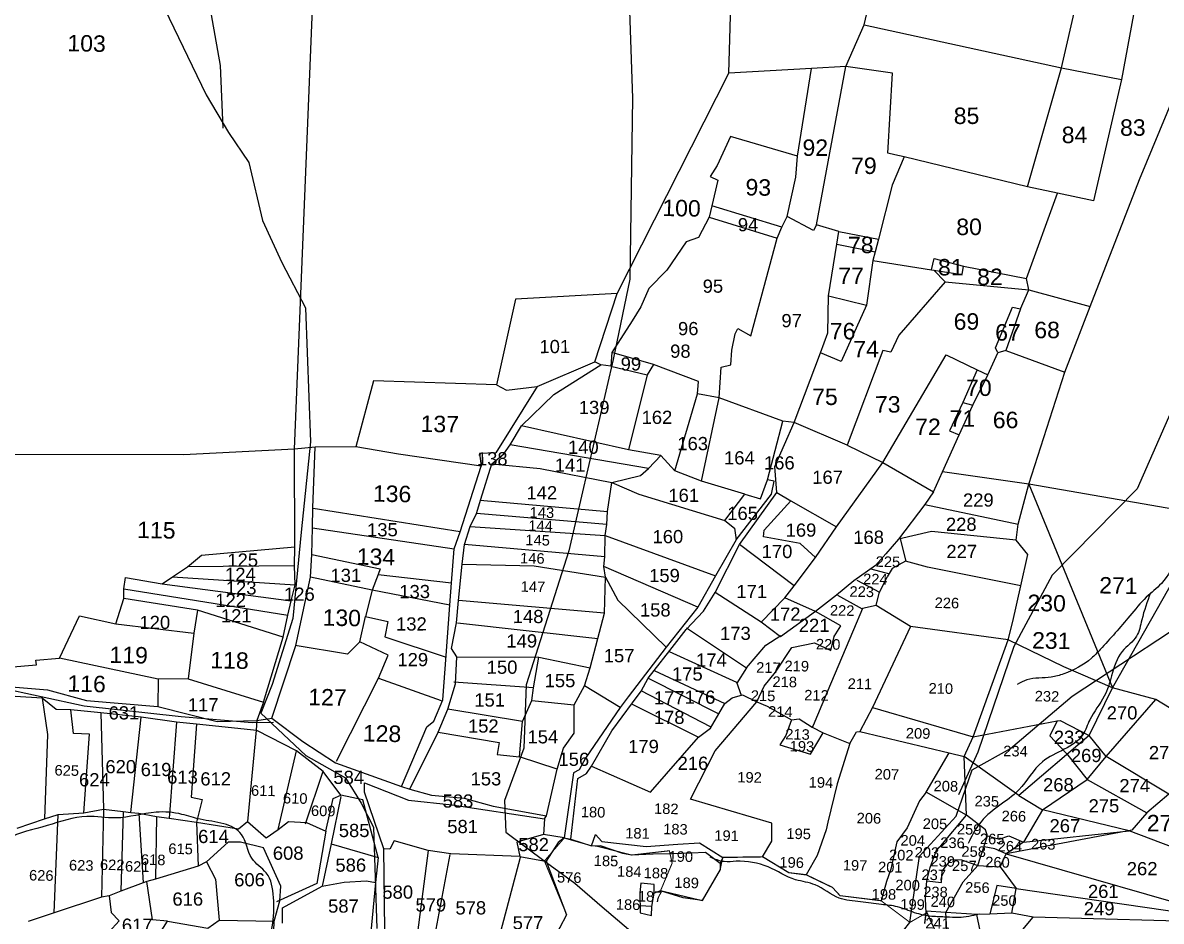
# Model space of a CAD drawing. Header units: inches. Extents: x 182366 to 215308, y 1619047 to 1632624.
# Drawn here: x 183734 to 185116, y 1627290 to 1628381 of the extents above; entities that cross this region are included whole.
import ezdxf
from ezdxf.enums import TextEntityAlignment as Align

# ---------------------------------------------------------------- set-up
doc = ezdxf.new("R2010")
doc.units = ezdxf.units.IN
doc.header["$MEASUREMENT"] = 0
for name, color, linetype in [('PLOT NO', 7, 'Continuous'), ('PLOTS', 7, 'Continuous'), ('ROAD', 1, 'Continuous'), ('STREAM', 4, 'Continuous')]:
    doc.layers.add(name, color=color, linetype=linetype)
doc.styles.get("Standard").update_dxf_attribs({"font": 'arial.ttf'})

msp = doc.modelspace()

# ---------------------------------------------------------------- linework, layer by layer
for points in [[(184806.4, 1627726.5), (184799.2, 1627754.5)], [(184763.3, 1627717.6), (184786, 1627711.7)], [(184746.4, 1627704.2), (184773.9, 1627689.4)], [(184722.7, 1627686), (184752.9, 1627669.1)]]:
    msp.add_lwpolyline(points)
at = {"layer": 'PLOTS'}
for points in [[(185171.9, 1627782.9), (184955.2, 1627820.6), (184998.8, 1627956.4), (185029.7, 1628036.3), (185089.3, 1628190.3), (185212.8, 1628488.3), (185085, 1628538.2), (185046.5, 1628556.2), (185025.2, 1628572.5), (184979.4, 1628592.7), (184881.3, 1628557.2), (184595.8, 1628486), (184564.7, 1629101.5)], [(183934.4, 1627584.1), (184026.1, 1627555.9), (184050, 1627634.8), (184055.4, 1627661.4), (184059.7, 1627678.9), (184064.5, 1627698.4), (184063.6, 1627721.5), (184064, 1627744.4), (184063.7, 1627863.2), (184107.3, 1628932.8)], [(184697.5, 1628135.4), (184732.9, 1628327.3), (184755.3, 1628378.2), (184768, 1628433.5), (184881.3, 1628557.2)], [(184953.7, 1628181.5), (184995, 1628325.7), (185029, 1628475.7), (185046.5, 1628556.2)], [(185085, 1628538.2), (185077.5, 1628479.2), (185096.6, 1628469.8), (185067.5, 1628311.7), (185033.5, 1628164.3), (184989.9, 1628173.7), (184953.7, 1628181.5), (184803.6, 1628217.8), (184792.6, 1628220.4), (184784, 1628222.5), (184789.5, 1628319.5), (184732.9, 1628327.3), (184691.1, 1628325.2), (184590.9, 1628319.5)], [(183715.2, 1627574.8), (183763.7, 1627570.8), (183811.1, 1627557.8), (183897.5, 1627550.6), (183969.5, 1627532.5), (184017.9, 1627533.7), (184036, 1627536.7), (184073.6, 1627508.3), (184113.4, 1627482.4), (184193.6, 1627453.8), (184203.7, 1627450.2), (184229.9, 1627443), (184269.7, 1627439.5), (184304.7, 1627429.6), (184369.6, 1627417.8), (184382.3, 1627474.7), (184390, 1627500), (184403.1, 1627518.5), (184403.1, 1627552.6), (184415.7, 1627575.9), (184422.5, 1627597.7), (184431.8, 1627633.1), (184439.8, 1627663.9), (184441.2, 1627707.7), (184439.3, 1627720.7), (184440.5, 1627732.5), (184440.7, 1627758.1), (184442.7, 1627771.8), (184443.5, 1627787.2), (184449, 1627822.4), (184483.6, 1627831), (184493.3, 1627839.6), (184508.3, 1627855.2), (184469, 1627862.4), (184339, 1627891.4), (184378.6, 1627929.3), (184435.6, 1627965.3), (184428.1, 1627969), (184455.2, 1628052.1), (184590.9, 1628319.5), (184595.8, 1628486)], [(184755.3, 1628378.2), (184995, 1628325.7), (185067.5, 1628311.7)], [(184424.3, 1627478.4), (184448.9, 1627521), (184474.1, 1627555), (184484.6, 1627569.2), (184492.9, 1627585), (184500.1, 1627594.3), (184519.3, 1627618.7), (184539.2, 1627644.2), (184560.2, 1627666.5), (184574.3, 1627689.1), (184604, 1627747.4), (184649, 1627810.6), (184646.8, 1627842.1), (184670.1, 1627895.6), (184702.1, 1627979.9), (184711.3, 1628004.1), (184712, 1628049.2), (184722, 1628111.9), (184724.4, 1628127.2), (184697.5, 1628135.4), (184693.9, 1628128.6), (184661.9, 1628145.3), (184672.4, 1628193.3), (184674.4, 1628218.8), (184691.1, 1628325.2)], [(184674.4, 1628218.8), (184593, 1628242.4), (184576.7, 1628207.4), (184568.2, 1628194), (184577.4, 1628189.5), (184570.2, 1628158.5), (184567.1, 1628144.8), (184554, 1628120.1), (184539, 1628114.7), (184515.8, 1628080.2), (184493.7, 1628058.1), (184483.9, 1628035.7), (184473.4, 1628019), (184449, 1627980.3)], [(184803.6, 1628217.8), (184789.4, 1628183.6), (184772.5, 1628118), (184768.6, 1628102.7), (184765.8, 1628092.1), (184758, 1628038), (184727.3, 1627969.4), (184702.1, 1627979.9)], [(184917.5, 1627980), (184914.7, 1627986.1), (184935.2, 1628035.5), (184945.2, 1628033.4), (184955.1, 1628056.5), (184952.4, 1628070.1), (184989.9, 1628173.7)], [(184655.2, 1628132.5), (184570.2, 1628158.5)], [(184557.8, 1627824), (184579, 1627925.5), (184581.8, 1627962.5), (184593.2, 1627965.4), (184594.4, 1627983), (184598.6, 1628003), (184601.8, 1628009.7), (184617.7, 1628000.4), (184649.7, 1628119.2), (184655.2, 1628132.5), (184661.9, 1628145.3)], [(184567.1, 1628144.8), (184649.7, 1628119.2)], [(184724.4, 1628127.2), (184772.5, 1628118)], [(184722, 1628111.9), (184768.6, 1628102.7)], [(184765.8, 1628092.1), (184837, 1628080.9), (184840.4, 1628094.6), (184875.8, 1628085.1), (184952.4, 1628070.1)], [(184837, 1628080.9), (184874.2, 1628075), (184875.8, 1628085.1)], [(184839.7, 1628080.5), (184853.7, 1628066), (184955.1, 1628056.5), (185029.7, 1628036.3)], [(184853.7, 1628066), (184797.4, 1628001.5), (184787.6, 1627980.6), (184777.7, 1627982.6), (184734.4, 1627868), (184670.1, 1627895.6), (184656.5, 1627896.9)], [(184455.2, 1628052.1), (184331.7, 1628044.9), (184309, 1627941), (184159.7, 1627946.1), (184137.9, 1627866), (184088.5, 1627865.6), (184063.7, 1627863.2), (183928.9, 1627856.3), (183723.4, 1627856.5), (183647.3, 1627856.9), (183262.9, 1627890.9), (183060.5, 1627910.8), (182748.1, 1627967)], [(184712, 1628049.2), (184758, 1628038)], [(184945.2, 1628033.4), (184927.3, 1627982.9), (184917.5, 1627980)], [(184303.2, 1627845.3), (184361.8, 1627839.5), (184449, 1627822.4), (184481.7, 1627808.4), (184586, 1627776.3), (184597.9, 1627767.3), (184599.7, 1627753), (184642.8, 1627808.6), (184645.9, 1627824.2), (184637.8, 1627825.8), (184656.5, 1627896.9), (184579, 1627925.5), (184553, 1627930.4), (184553.9, 1627945.2), (184499.3, 1627965.9), (184449, 1627980.3), (184447.8, 1627963.6), (184435.6, 1627965.3)], [(184696.2, 1627731.4), (184721.8, 1627768.7), (184777.9, 1627846.8), (184854.9, 1627977.5), (184892.5, 1627959.5), (184905.3, 1627953.3), (184917.5, 1627980)], [(184927.3, 1627982.9), (184998.8, 1627956.4)], [(184309, 1627941), (184320.9, 1627934.8), (184358.4, 1627939.1), (184428.1, 1627969)], [(184499.3, 1627965.9), (184491.7, 1627953.4), (184469, 1627862.4)], [(184447.8, 1627963.6), (184491.7, 1627953.4)], [(184734.4, 1627868), (184777.9, 1627846.8), (184839.2, 1627811.2), (184850.3, 1627835.7), (184870.7, 1627880.5), (184887.1, 1627916.4), (184905.3, 1627953.3)], [(184892.5, 1627959.5), (184875, 1627919.6), (184887.1, 1627916.4)], [(184358.4, 1627939.1), (184308.2, 1627858.6), (184288.1, 1627857.6), (184290.4, 1627842.5), (184189.8, 1627857), (184137.9, 1627866)], [(184525.3, 1627836.7), (184553, 1627930.4)], [(184875, 1627919.6), (184858.7, 1627885.2), (184870.7, 1627880.5)], [(184203.7, 1627450.2), (184238.2, 1627519.6), (184249.6, 1627547.3), (184259.2, 1627578.4), (184260.6, 1627611.1), (184254, 1627621.3), (184260.1, 1627652.1), (184262.8, 1627679.2), (184267.3, 1627723.4), (184269.8, 1627747.3), (184276.7, 1627769), (184284.6, 1627785.1), (184290, 1627802.5), (184303.2, 1627845.3), (184317.6, 1627857.5), (184325.3, 1627868.4), (184339, 1627891.4)], [(184493.3, 1627839.6), (184325.3, 1627868.4)], [(184036, 1627536.7), (184065.3, 1627624.8), (184083.2, 1627707.8), (184084.6, 1627735.3), (184085.3, 1627767.6), (184085.7, 1627792.1), (184088.5, 1627865.6)], [(184610.3, 1627808.5), (184557.8, 1627824), (184525.3, 1627836.7), (184508.3, 1627855.2)], [(184193.6, 1627453.8), (184224.3, 1627526), (184232.9, 1627533), (184243.5, 1627558.8), (184247.8, 1627612.7), (184252.3, 1627673.7), (184254.3, 1627700.8), (184257.4, 1627741.9), (184264.7, 1627762.7), (184290.4, 1627842.5)], [(184955.2, 1627820.6), (184850.3, 1627835.7)], [(184586, 1627776.3), (184610.3, 1627808.5), (184629.3, 1627802.9), (184637.8, 1627825.8)], [(184829, 1627288.3), (184830.5, 1627300), (184829.6, 1627317.4), (184831.4, 1627339.1), (184835.2, 1627355.4), (184843.4, 1627377.7), (184848.5, 1627381.7), (184879.3, 1627418.9), (184876.8, 1627490.1), (184887.5, 1627513.9), (184930.2, 1627631.5), (184935.6, 1627653.8), (184945.5, 1627697.2), (184954, 1627735), (184939.9, 1627752.5), (184942, 1627771.9), (184955.2, 1627820.6), (185056.6, 1627573.2), (185171.2, 1627775.3)], [(184288.8, 1627801), (184443.5, 1627787.2)], [(184696.2, 1627731.4), (184677.6, 1627748.4), (184632.9, 1627756.7), (184633.8, 1627764.6), (184666, 1627800.3), (184721.8, 1627768.7)], [(184649, 1627810.6), (184666, 1627800.3)], [(184839.2, 1627811.2), (184828.9, 1627795.9), (184796.7, 1627753.7)], [(184264.7, 1627762.7), (184086.4, 1627791.2)], [(184828.9, 1627795.9), (184942, 1627771.9)], [(184442.7, 1627771.8), (184284.6, 1627785.1)], [(184085.3, 1627767.6), (184257.4, 1627741.9)], [(184276.7, 1627769), (184440.7, 1627758.1), (184574.9, 1627709.4)], [(184939.9, 1627752.5), (184836.8, 1627763.1), (184796.7, 1627753.7), (184781.4, 1627736.2), (184768.8, 1627721.7), (184742.7, 1627703.2), (184721.6, 1627685.7), (184696.2, 1627666.2), (184653.8, 1627635.3), (184630.2, 1627652.9), (184574.3, 1627689.1)], [(183903.1, 1627699.4), (183915.4, 1627707.9), (183933.8, 1627720.3), (183950.5, 1627734.3), (184064, 1627744.4)], [(184440.5, 1627732.5), (184269.8, 1627747.3)], [(184599.7, 1627753), (184574.9, 1627709.4), (184553.3, 1627671.4), (184514.7, 1627622.6), (184468.8, 1627562.6), (184458.8, 1627549.5), (184416.7, 1627488.1), (184409, 1627473.8), (184402.2, 1627470.2), (184391.1, 1627391.1), (184365.9, 1627395.4)], [(184670.2, 1627697.2), (184604, 1627747.4)], [(184084.6, 1627735.3), (184167.4, 1627717.8), (184165.1, 1627710.9), (184157.8, 1627691.9)], [(184718.8, 1627635.5), (184726.9, 1627648.5), (184696.2, 1627666.2), (184658.8, 1627682.5), (184670.2, 1627697.2), (184696.2, 1627731.4)], [(184063.6, 1627721.5), (183933.8, 1627720.3)], [(184267.3, 1627723.4), (184354.5, 1627721.3), (184441.2, 1627707.7), (184456.1, 1627679.8), (184514.7, 1627622.6)], [(184553.3, 1627671.4), (184439.3, 1627720.7)], [(184945.5, 1627697.2), (184832.3, 1627719.9), (184805.4, 1627727.2), (184789.3, 1627718), (184783, 1627708.1)], [(183846.6, 1627651.2), (183856.4, 1627681.8), (183856.5, 1627693.6), (183858.4, 1627707.1), (183903.1, 1627699.4), (184059.7, 1627678.9)], [(183915.4, 1627707.9), (184064.5, 1627698.4)], [(184157.8, 1627691.9), (184083.2, 1627707.8)], [(184165.1, 1627710.9), (184254.3, 1627700.8)], [(184769.7, 1627673.3), (184773.6, 1627688.2), (184783, 1627708.1)], [(183856.5, 1627693.6), (184055.4, 1627661.4)], [(184252.3, 1627673.7), (184157.8, 1627691.9), (184149.9, 1627660.1)], [(184050, 1627634.8), (183946, 1627667.7), (183856.4, 1627681.8)], [(184439.8, 1627663.9), (184262.8, 1627679.2)], [(184630.2, 1627652.9), (184658.8, 1627682.5)], [(183946, 1627667.7), (183941.3, 1627639.8)], [(185130.5, 1627379.6), (185077, 1627399.9), (184971.9, 1627425.1), (185026.1, 1627462.1), (185049.2, 1627490), (185109.5, 1627559.3), (185056.6, 1627573.2), (184997.5, 1627598.9), (184930.2, 1627631.5), (184811.6, 1627647.8), (184769.7, 1627673.3), (184753.3, 1627669.6), (184742.2, 1627643.7), (184714.3, 1627577.7), (184693.1, 1627527.7), (184692.2, 1627525.5), (184705.4, 1627518.9), (184737.8, 1627505.6), (184745.9, 1627519.8), (184750.1, 1627520.2), (184858.5, 1627494.5), (184876.8, 1627490.2)], [(183716.9, 1627598.3), (183750.2, 1627601.1), (183749.7, 1627607), (183778.4, 1627609.4), (183802.6, 1627660.8), (183846.6, 1627651.2), (183941.3, 1627639.8), (183934.4, 1627584.1), (183898.2, 1627583.8), (183778.4, 1627609.4)], [(184142.8, 1627629), (184149.9, 1627660.1), (184176.7, 1627653.8), (184173.1, 1627635.3), (184247.6, 1627610.5)], [(184261.6, 1627652.2), (184431.8, 1627633.1)], [(184811.6, 1627647.8), (184765.4, 1627549.3), (184750.1, 1627520.2)], [(184399, 1627389.7), (184407.6, 1627463.4), (184418.2, 1627469.4), (184424.3, 1627478.4), (184496, 1627446.9), (184554, 1627513.6), (184568.6, 1627524.6), (184578.7, 1627541.7), (184586.2, 1627554.3), (184595.1, 1627561.4), (184607.3, 1627565), (184624.9, 1627556.5), (184633.7, 1627575.2), (184647.6, 1627592.5), (184667.5, 1627622.3), (184695.1, 1627628), (184714.7, 1627618.6), (184719.2, 1627637.3)], [(184539.7, 1627646.3), (184612.4, 1627597.6), (184636, 1627625.2), (184654.1, 1627636.9)], [(184165.4, 1627584.9), (184177.4, 1627613), (184142.8, 1627629), (184127.9, 1627614.4), (184064.2, 1627624.7)], [(184260.6, 1627611.1), (184360.3, 1627610.4)], [(184382.3, 1627474.7), (184336.6, 1627489.5), (184340.4, 1627532.3), (184351.6, 1627558.1), (184353.8, 1627573.4), (184360.3, 1627610.4), (184422.5, 1627597.7)], [(184606.4, 1627564), (184600.6, 1627579.7), (184519, 1627617.1)], [(184500.1, 1627594.3), (184586.2, 1627554.3)], [(184612.4, 1627597.6), (184600.8, 1627579)], [(183898.2, 1627583.8), (183897.5, 1627550.6)], [(184114.6, 1627484.3), (184165.4, 1627584.9), (184241.5, 1627557.8)], [(184353.8, 1627573.4), (184257.2, 1627580.2)], [(184492.9, 1627585), (184578.7, 1627541.7)], [(184458.8, 1627549.5), (184415.7, 1627575.9)], [(184568.5, 1627526.1), (184484.3, 1627569.9)], [(184765.4, 1627549.3), (184887.5, 1627513.9), (184989.6, 1627533.3), (184993.1, 1627533.9), (185028.3, 1627515.6), (185056.6, 1627573.2)], [(183726.8, 1627403.1), (183760.1, 1627414.2), (183776.5, 1627419.7), (183807.7, 1627421.7), (183831.8, 1627426), (183855.4, 1627423.1), (183864.8, 1627422), (183874.5, 1627421.2), (183896.2, 1627417), (183911.3, 1627415), (183944.6, 1627410.5), (183995.4, 1627402.3), (184006.6, 1627411), (184029.2, 1627391.2), (184043.7, 1627401.5), (184056.2, 1627411.2), (184078, 1627410.1), (184101.5, 1627399.5), (184110.4, 1627439), (184119.8, 1627442.9), (184098.3, 1627471.7), (184066, 1627496.7), (184018, 1627521.4), (183944.5, 1627529.2), (183920.5, 1627531.7), (183877.3, 1627537.9), (183828.6, 1627542.9), (183791.9, 1627546.7), (183774.2, 1627546.9), (183757.4, 1627560.8), (183724.4, 1627562.9)], [(183757.4, 1627560.8), (183763.5, 1627516.8), (183760.1, 1627414.2)], [(184026.1, 1627555.9), (184017.9, 1627533.7)], [(184351.6, 1627558.1), (184403.1, 1627552.6)], [(184473.7, 1627553.5), (184554, 1627513.6)], [(184631.9, 1627368.1), (184643.2, 1627387.1), (184643.1, 1627409.1), (184544.2, 1627438.4), (184574.5, 1627496.9), (184624.9, 1627556.5), (184637.6, 1627551.3), (184666.8, 1627534.7), (184676.1, 1627535.9), (184692.2, 1627525.5)], [(185296, 1627451.8), (185206.9, 1627499.9), (185109.5, 1627559.3)], [(183807.7, 1627421.7), (183814.8, 1627517.2), (183795.1, 1627517.9), (183791.9, 1627546.7)], [(183828.6, 1627542.9), (183831.8, 1627426)], [(183864.8, 1627422), (183877.3, 1627537.9)], [(184340.4, 1627532.3), (184249.6, 1627547.3)], [(183920.5, 1627531.7), (183911.3, 1627415)], [(183944.5, 1627529.2), (183938, 1627440.6), (183951.6, 1627437.7), (183944.6, 1627410.5), (183946.6, 1627356.8)], [(184017.9, 1627533.7), (184016.9, 1627522), (184006.6, 1627411)], [(184666.8, 1627534.7), (184660.1, 1627515.5), (184652.9, 1627504.3), (184690, 1627492.9), (184705.4, 1627518.9)], [(184989.6, 1627533.3), (184980.8, 1627515), (185000.8, 1627493.5), (185026.1, 1627462.1), (185098.4, 1627421.6)], [(184238.2, 1627519.6), (184312.1, 1627507), (184309.8, 1627492.5), (184336.6, 1627489.5)], [(185125.1, 1627444.2), (185049.2, 1627490), (185028.3, 1627515.6), (184942.9, 1627442.6), (184876.8, 1627490.2)], [(184043.7, 1627401.5), (184066, 1627496.7)], [(184737.8, 1627505.6), (184722.6, 1627456.9), (184711.2, 1627410.3), (184709, 1627401.2), (184698.2, 1627369.9), (184685, 1627346.2), (184663.9, 1627349), (184631.9, 1627368.1), (184583.5, 1627367.4), (184580.4, 1627360.3), (184580.5, 1627353), (184558.4, 1627315.1), (184535.6, 1627318.5), (184508, 1627327.1), (184500.2, 1627324), (184500.2, 1627334.6), (184484.1, 1627336.4), (184483, 1627324.6), (184483.3, 1627300.1), (184497.1, 1627297.2), (184497.6, 1627308.1), (184500.2, 1627324)], [(184856.9, 1627258.1), (184854.5, 1627300.6), (184875.4, 1627337.7), (184893.2, 1627357.8), (184896.5, 1627367.9), (184904.9, 1627393.7), (184902.4, 1627401.2), (184879.3, 1627418.9), (184830.3, 1627446.8), (184858.5, 1627494.5)], [(184098, 1627471.9), (184076.5, 1627407.9)], [(184173.4, 1627279.1), (184172.1, 1627377.9), (184148.6, 1627446.9), (184148.7, 1627458.2), (184201.8, 1627437), (184255.2, 1627431.4), (184367.3, 1627414.4), (184369.6, 1627417.8)], [(184119.7, 1627441.4), (184108.3, 1627384.1), (184097.1, 1627332.8)], [(184108.3, 1627384.1), (184165.2, 1627367.6), (184146.4, 1627437.3), (184119.8, 1627442.9)], [(184830.3, 1627446.8), (184822.2, 1627436.3), (184807.3, 1627403.5), (184794.9, 1627386.3), (184787.7, 1627353.4), (184782.2, 1627338.4), (184775.8, 1627314.9), (184726.1, 1627321.1), (184716.7, 1627331), (184685, 1627346.2)], [(184942.9, 1627442.6), (184971.9, 1627425.1), (184948.8, 1627386.2), (184927.5, 1627371.8), (184913.7, 1627378.1), (184901, 1627380.2)], [(185125.1, 1627444.2), (185098.4, 1627421.6), (185080.2, 1627400.5), (184927.5, 1627371.8), (185200.7, 1627293.3)], [(183831.8, 1627426), (183829.1, 1627319.4)], [(183771.8, 1627300.4), (183776.5, 1627419.7)], [(183855.4, 1627423.1), (183852.9, 1627326.5)], [(183874.5, 1627421.2), (183879.7, 1627336.7)], [(183896.2, 1627417), (183894.9, 1627341.3)], [(184367.3, 1627414.4), (184365.9, 1627395.4), (184333.4, 1627386), (184337.3, 1627368.6), (184253.2, 1627371.9), (184225.8, 1627376), (184184.7, 1627387.5), (184179.3, 1627377.7), (184172.1, 1627377.9)], [(184101.5, 1627399.5), (184090.8, 1627335.9), (184041.9, 1627313.7)], [(184904.9, 1627393.7), (184919.3, 1627389.7), (184930.8, 1627393.8), (184948.8, 1627386.2), (185077, 1627399.9)], [(184037.7, 1627253.3), (184038.9, 1627290.2), (184045.7, 1627315), (184047, 1627332.5), (184026.1, 1627379), (183998.1, 1627386), (183983.1, 1627386.2), (183956.6, 1627362.2), (183946.6, 1627356.8), (183894.9, 1627341.3), (183884.2, 1627338.1), (183879.7, 1627336.7), (183852.9, 1627326.5), (183838.7, 1627321), (183829.1, 1627319.4), (183771.8, 1627300.4), (183740.1, 1627289.9)], [(184391.1, 1627391.1), (184383.6, 1627385.6), (184369.2, 1627362.8), (184394, 1627297.9), (184385.2, 1627281.7), (184378.4, 1627269.3), (184375, 1627240.2), (184360.1, 1627229.7), (184351.9, 1627226.8), (184302.9, 1627235.9), (184271, 1627246.6), (184232.9, 1627261.5), (184211.1, 1627270.1), (184173.4, 1627279.1)], [(184391.1, 1627391.1), (184399, 1627389.7), (184424, 1627381.7), (184429.1, 1627395.3), (184436.7, 1627386.8), (184490.7, 1627380.9), (184528.9, 1627383.5), (184555.1, 1627385.3), (184583.5, 1627367.4)], [(184225.8, 1627376), (184211.7, 1627267.2)], [(184232.1, 1627260.9), (184252.4, 1627371.2)], [(184580.4, 1627360.3), (184562.5, 1627373.4), (184545.1, 1627372.8), (184521.7, 1627372), (184499, 1627371.3), (184472.8, 1627370.4), (184462.3, 1627372.3), (184435, 1627381.7), (184430.4, 1627381.3), (184424, 1627381.7)], [(184831.4, 1627339.1), (184849.1, 1627337), (184849.8, 1627351), (184860.7, 1627364.9), (184873.5, 1627364.4), (184893.2, 1627357.8), (184920.5, 1627356), (184927.5, 1627371.8)], [(183956.6, 1627362.2), (183967.5, 1627341.1), (183972.3, 1627291.5)], [(184165.2, 1627367.6), (184162.1, 1627337.1)], [(184337.5, 1627367.5), (184302.9, 1627235.9)], [(184337.3, 1627368.6), (184370.5, 1627362.6)], [(184920.5, 1627356), (184939.7, 1627330), (185199.1, 1627292)], [(183909.2, 1627290.2), (183891.1, 1627291.9), (183884.2, 1627338.1)], [(184049, 1627287.6), (184049.1, 1627306.3), (184097.1, 1627332.8), (184123.8, 1627337.5), (184151.2, 1627339.1), (184162.1, 1627337.1), (184155.8, 1627272.7)], [(185200.7, 1627293.3), (185194.6, 1627288.4), (184960.6, 1627294.9), (184934.7, 1627299.9), (184939.7, 1627330), (184916.3, 1627333.4), (184907.9, 1627298.7)], [(183838.7, 1627321), (183840.9, 1627300.8), (183850.8, 1627290.5), (183838, 1627276.8), (183845.9, 1627262.6), (183890, 1627259.4), (184037.7, 1627253.3)], [(184497.6, 1627308.1), (184483, 1627308.9)], [(184960.6, 1627294.9), (184934.7, 1627299.9), (184907.9, 1627298.7), (184892.2, 1627298.1), (184854.5, 1627300.6), (184830.3, 1627302.2), (184845.6, 1627269.7)], [(183887.4, 1627152.4), (183892.5, 1627199.1), (183891.2, 1627230.8), (183890, 1627259.4), (183909.2, 1627290.2), (183958.3, 1627281.7), (183972.3, 1627291.5), (184038.9, 1627290.2)], [(184845.6, 1627269.7), (184835.3, 1627245.2), (184831.3, 1627220.8), (184841.2, 1627215.3), (184921.9, 1627245), (184935.5, 1627265.2), (184960.6, 1627294.9)], [(184856.9, 1627258.1), (184874.9, 1627247.4), (184890.6, 1627264.5), (184895.9, 1627278.6), (184892.2, 1627298.1)]]:
    msp.add_lwpolyline(points, dxfattribs=at)
at = {"layer": 'PLOTS', "color": 11, "const_width": 1.28}
msp.add_lwpolyline([(184828.8, 1627286.7), (184830.5, 1627300), (184810.8, 1627288.7), (184775.8, 1627314.9), (184726.1, 1627321.1), (184716.7, 1627331), (184685, 1627346.2), (184663.9, 1627349), (184631.9, 1627368.1), (184583.5, 1627367.4), (184580.5, 1627353), (184558.4, 1627315.1), (184508, 1627327.1), (184522.1, 1627360.6), (184518.7, 1627375.6), (184472.8, 1627370.4), (184430.4, 1627381.3), (184424, 1627381.7), (184391.1, 1627391.1), (184367, 1627363.2), (184394, 1627297.9), (184385.2, 1627281.7)], dxfattribs=at)
at = {"layer": 'ROAD'}
for points in [[(184445.3, 1629069.5), (184457.1, 1628784.3), (184474.1, 1628288.9), (184470.9, 1628069.2), (184450.3, 1627972), (184396.8, 1627739.8), (184344.7, 1627576.9), (184342.1, 1627500.2), (184318.7, 1627436.7), (184320.3, 1627398.3), (184369.6, 1627361.3), (184404, 1627336.2), (184437.1, 1627307.6), (184469.2, 1627280.3), (184481.8, 1627269.5)], [(183851.7, 1628786.9), (183939.7, 1628518.1), (183973.3, 1628328.6), (183976.4, 1628252.7)], [(185415.8, 1628561.8), (185300.2, 1628298.6), (185172.9, 1628011.3), (185086.6, 1627814.8), (184983.5, 1627710.3), (184936.9, 1627623.4), (184893.2, 1627495.2), (184869.7, 1627443.3)], [(183905.8, 1628397.9), (183956.2, 1628293.3), (183983.4, 1628247.5), (184008, 1628210.8), (184024.8, 1628140.7), (184048.2, 1628089.5), (184077.1, 1628034.6), (184082.9, 1627871.9), (184071.7, 1627762.5), (184061.4, 1627657.6), (184036.3, 1627577.5), (184022.9, 1627542.5), (184077.5, 1627491.3), (184125.7, 1627464.2), (184144.4, 1627433.3), (184159.7, 1627404.1), (184163.6, 1627281.4)], [(182829.4, 1628068.2), (182955.7, 1627950.3), (183100.8, 1627862), (183268.3, 1627799.9), (183408, 1627758.4), (183507, 1627668.3), (183593.6, 1627578.7), (183703.4, 1627574.2), (183808.3, 1627551.7), (183925.8, 1627538.5), (184012.2, 1627531.1), (184037.9, 1627531.8)], [(185009.5, 1626006.7), (184980.5, 1626171.1), (184974, 1626293.7), (184980.5, 1626440.4), (184929.2, 1626566.8), (184877, 1626663.6), (184824.1, 1626794.6), (184769.7, 1626852.2), (184746.6, 1626958.4), (184726, 1627026), (184736, 1627132.8), (184752.6, 1627216.3), (184760.9, 1627263.7), (184795.4, 1627269), (184810.8, 1627288.7), (184822.4, 1627369.2), (184867.1, 1627417.6), (184886.2, 1627473.8), (184932.7, 1627499.8), (185007.7, 1627563.1), (185186.2, 1627680.7)]]:
    msp.add_lwpolyline(points, dxfattribs=at)
at = {"layer": 'STREAM'}
for points, knots in [([(184101.8, 1628954.5), (184093.6, 1628946.8), (184071.4, 1628926.1), (184038.5, 1628897.2), (183974.7, 1628879.4), (183921.4, 1628826.7), (183851.4, 1628784.8), (183794.3, 1628752.7), (183753.8, 1628717.4), (183713, 1628676.7), (183642.7, 1628661.2), (183596.2, 1628590.6), (183528, 1628552.4), (183464.6, 1628519.1), (183419, 1628477.6), (183350.4, 1628466.6), (183309, 1628400), (183239.4, 1628375.7), (183176.9, 1628343.7), (183133.9, 1628297.3), (183074.8, 1628245), (183002.7, 1628219), (182949, 1628147.4), (182893, 1628097.3), (182834.3, 1628026), (182731, 1628008.7), (182664.4, 1627925.5), (182596, 1627906.3), (182567.9, 1627897.6), (182562.3, 1627895.7)], [0, 0, 0, 0, 33.920152, 91.358054, 128.042542, 229.495491, 308.708714, 373.68786, 424.852714, 469.754116, 544.387407, 627.207532, 710.216836, 776.126334, 842.442505, 890.430532, 974.460365, 1056.676535, 1106.632103, 1183.807996, 1244.106688, 1342.499813, 1404.450692, 1507.190295, 1570.153111, 1674.002134, 1800.560327, 1868.652397, 1885.926289, 1885.926289, 1885.926289, 1885.926289]), ([(182562.3, 1625413.6), (182575.2, 1625414.7), (182617.8, 1625418.1), (182701.6, 1625421.3), (182795.5, 1625434.4), (182894.5, 1625438.9), (182964.1, 1625465.4), (183034.3, 1625459.5), (183111.2, 1625507), (183201.3, 1625530.3), (183311.9, 1625542.6), (183326.9, 1625620), (183409.4, 1625608.6), (183470.9, 1625638.3), (183524.8, 1625657.8), (183547.5, 1625699.1), (183589.3, 1625730.3), (183644.8, 1625762.6), (183704.2, 1625803.6), (183757.6, 1625839.9), (183812.6, 1625859.8), (183852.4, 1625892), (183873.8, 1625931.6), (183917.7, 1625958.6), (183972.4, 1625999), (184037.7, 1626040.3), (184074, 1626107), (184108, 1626150.1), (184161.7, 1626187.9), (184209.3, 1626207.3), (184268.8, 1626230), (184271.1, 1626275.3), (184308.3, 1626303.8), (184346.2, 1626326.6), (184397.8, 1626351.1), (184448.1, 1626335.3), (184474.7, 1626304.9), (184511.4, 1626297.8), (184547, 1626317.4), (184573.7, 1626371), (184634.4, 1626409.1), (184681.8, 1626480.6), (184711.4, 1626537.8), (184731.3, 1626591.1), (184754, 1626647.2), (184760.4, 1626715.3), (184780.5, 1626787), (184794.1, 1626852.9), (184823.8, 1626910.9), (184847.5, 1626958.6), (184892, 1626997.5), (184915.3, 1627084.3), (185012.5, 1627097.1), (185049.9, 1627178.1), (185123.9, 1627200.3), (185181.7, 1627238.6), (185215.8, 1627286.5), (185260.8, 1627336), (185275.1, 1627415.7), (185332.7, 1627475.4), (185402.6, 1627498.5), (185470.5, 1627568.5), (185533.3, 1627635.7), (185591.5, 1627700), (185638.9, 1627730.5), (185674.2, 1627753), (185724.5, 1627804.7), (185714.4, 1627901.9), (185724.9, 1628005.5), (185739.5, 1628087.1), (185747, 1628143.8), (185746.7, 1628209.7), (185762.3, 1628289.6), (185822.5, 1628365), (185855.5, 1628433.8), (185912.6, 1628508), (185953.5, 1628602.6), (186020.4, 1628688.5), (186058.2, 1628773.9), (186107, 1628832.2), (186156.8, 1628884.7), (186226.8, 1628867.7), (186292.5, 1628901.6), (186373.6, 1628891.2), (186439.6, 1628874.5), (186498.7, 1628847.8), (186554.1, 1628834.7), (186598.3, 1628820.1), (186635.2, 1628795.6), (186681.2, 1628786.1), (186729, 1628764.4), (186778.8, 1628747.1), (186817.6, 1628723.7), (186848.3, 1628719.8), (186867.5, 1628717), (186885.7, 1628719.5), (186905.5, 1628724.2), (186930.9, 1628737.1), (186941.7, 1628754.5), (186949, 1628766.3)], [1009.301592, 1009.301592, 1009.301592, 1009.301592, 1047.9218, 1137.61407, 1260.571966, 1332.476282, 1433.628974, 1479.114351, 1537.907126, 1692.629256, 1782.571677, 1812.803691, 1901.569815, 1966.817296, 2029.665102, 2061.703251, 2103.771608, 2184.034693, 2254.956049, 2320.127168, 2376.847277, 2429.336253, 2469.519515, 2508.728851, 2580.424217, 2676.56389, 2732.656145, 2805.717201, 2839.089896, 2927.757425, 2965.190804, 3015.13061, 3042.034282, 3101.470463, 3150.693741, 3206.727277, 3244.514128, 3268.221154, 3313.302344, 3353.93891, 3445.020187, 3519.259999, 3608.792976, 3637.922091, 3690.036973, 3789.462775, 3840.770887, 3913.589111, 3989.81145, 4035.829047, 4071.299677, 4165.149088, 4277.526106, 4310.487704, 4421.941237, 4489.088821, 4515.781843, 4597.804311, 4685.659657, 4748.509068, 4836.437254, 4900.646849, 5036.653814, 5114.996847, 5158.525443, 5204.850151, 5241.262589, 5368.057814, 5466.980349, 5560.579291, 5615.48576, 5638.169247, 5758.481082, 5848.887476, 5924.134859, 5986.322599, 6128.573418, 6230.216442, 6311.984664, 6403.541964, 6466.950049, 6503.693253, 6605.756815, 6675.24923, 6743.371634, 6810.24961, 6868.791324, 6914.048081, 6948.91218, 7000.261098, 7052.631322, 7106.376844, 7158.538703, 7185.577297, 7198.437408, 7216.718101, 7240.041905, 7259.644164, 7299.99864, 7299.99864, 7299.99864, 7299.99864]), ([(182562.3, 1626609.7), (182578.6, 1626609.5), (182615, 1626608.6), (182679.5, 1626612.2), (182732.9, 1626590.9), (182785.1, 1626580.1), (182831.6, 1626566), (182889, 1626561.3), (182919.8, 1626601.8), (182957.5, 1626596.3), (182982.2, 1626609.3), (183003.4, 1626620.1), (182992.7, 1626636.5), (182993.2, 1626658.4), (183016.6, 1626671), (183035.2, 1626691.4), (183061, 1626701.7), (183085.5, 1626705.7), (183102.3, 1626719.2), (183118, 1626725.1), (183133.8, 1626737.8), (183154.2, 1626744.2), (183179.4, 1626748.9), (183201.4, 1626750.3), (183220.3, 1626757.1), (183240.8, 1626769.9), (183255, 1626752.7), (183303.1, 1626748.1), (183277.4, 1626748.6), (183316.9, 1626754.4), (183330.8, 1626750.9), (183349.5, 1626758.7), (183349.3, 1626773.6), (183340.4, 1626791.2), (183357.4, 1626814.4), (183346.7, 1626838.8), (183351.8, 1626863.7), (183332, 1626881.2), (183328, 1626907.3), (183329.1, 1626931), (183326.6, 1626968.2), (183359.9, 1626988.6), (183376.2, 1627027.7), (183416.7, 1627025.8), (183446.7, 1627011.2), (183483.9, 1626993.8), (183528.8, 1626997.1), (183573.1, 1626996.2), (183605.8, 1627013.8), (183634.5, 1627030.9), (183665.1, 1627055), (183696.9, 1627068), (183729.6, 1627069.7), (183765.4, 1627081.4), (183794.7, 1627120.6), (183837.2, 1627131), (183876.6, 1627142.3), (183887.5, 1627190.2), (183875.1, 1627231.5), (183907.2, 1627291.8), (183967.1, 1627259.3), (184036.5, 1627251.8), (184040.8, 1627309.8), (184034.2, 1627349.2), (184006.3, 1627365.4), (184005.1, 1627397.1), (183976.3, 1627410.5), (183951, 1627412.3), (183924.4, 1627421.5), (183889.3, 1627424.7), (183851.6, 1627411.8), (183806.4, 1627421.1), (183763.1, 1627404.4), (183707, 1627394.5), (183674.5, 1627344.1), (183626.2, 1627359.3), (183610.4, 1627324.1), (183576.8, 1627321.4), (183547.6, 1627314.6), (183528, 1627310.6), (183505, 1627304.6), (183473.2, 1627295.1), (183430.6, 1627294.4), (183390, 1627302.5), (183356.7, 1627307.6), (183328.3, 1627310.6), (183312.5, 1627286.6), (183287, 1627271.1), (183253.5, 1627277.7), (183227.6, 1627269.9), (183189.5, 1627277.4), (183205.5, 1627236.7), (183201.1, 1627201), (183217.8, 1627158.7), (183209.4, 1627116.3), (183210.3, 1627084.6), (183204.7, 1627060.4), (183191, 1627042.2), (183178.5, 1627023.5), (183161.1, 1627006.5), (183130.7, 1626996.2), (183097.9, 1626990), (183066, 1627004.4), (183040.1, 1626989.6), (183032.5, 1626963.8), (183007.4, 1626953.1), (183004.7, 1626926.9), (182988.5, 1626895.1), (182996, 1626855.9), (182969.9, 1626825.7), (182979.7, 1626799.4), (182956.8, 1626774.4), (182931.9, 1626793.3), (182904.2, 1626797.6), (182873.9, 1626788.1), (182842.5, 1626775.6), (182806.4, 1626772.4), (182779.6, 1626746.5), (182767.6, 1626714.4), (182758.8, 1626678.4), (182742, 1626652.9), (182731.5, 1626628.2), (182728.8, 1626610.3), (182723.5, 1626602.2), (182721.2, 1626598.7)], [1583.732374, 1583.732374, 1583.732374, 1583.732374, 1632.532777, 1692.817981, 1775.161672, 1801.919808, 1851.832844, 1926.435684, 1946.433386, 1995.790068, 2021.332985, 2036.831819, 2053.317325, 2068.194525, 2099.06306, 2122.958196, 2152.034707, 2179.88248, 2195.985359, 2215.450908, 2229.672311, 2256.250356, 2278.076055, 2307.035877, 2320.992859, 2339.764859, 2369.427792, 2397.805176, 2401.787842, 2428.226978, 2447.27648, 2464.196095, 2476.049787, 2487.282496, 2521.751802, 2544.789906, 2562.849481, 2593.145078, 2614.140639, 2639.908486, 2665.942357, 2719.09741, 2742.088253, 2785.113763, 2815.844701, 2846.317678, 2905.399322, 2948.209549, 2976.522773, 3014.873019, 3048.664531, 3093.093913, 3114.68268, 3147.01053, 3202.503905, 3252.198568, 3276.45162, 3318.691582, 3377.307065, 3407.318216, 3497.545325, 3531.853399, 3593.772495, 3625.033101, 3649.979467, 3681.551897, 3706.699539, 3735.950841, 3758.973899, 3790.348477, 3839.699435, 3874.921681, 3924.616137, 3975.670053, 4042.058752, 4076.807696, 4091.117386, 4146.263257, 4162.553225, 4182.688724, 4205.922307, 4233.982385, 4281.947365, 4332.122474, 4356.573356, 4386.243885, 4406.9082, 4437.030981, 4470.879389, 4502.15978, 4524.270883, 4558.873994, 4586.900824, 4642.171192, 4684.467464, 4714.803971, 4737.348267, 4757.215464, 4782.182863, 4805.398884, 4828.124653, 4877.616745, 4901.418333, 4927.019057, 4955.426433, 4977.6474, 4999.502067, 5028.117747, 5085.136021, 5105.372187, 5139.758851, 5155.946735, 5191.895356, 5212.505381, 5240.733131, 5284.299489, 5315.184523, 5345.454852, 5389.775291, 5416.677289, 5456.028262, 5480.406108, 5496.801968, 5509.260025, 5509.260025, 5509.260025, 5509.260025])]:
    msp.add_open_spline(points, degree=3, knots=knots, dxfattribs=at)
for points in [[(185955.1, 1624057.8), (185954, 1624088), (185933.6, 1624127.5), (185915.2, 1624170.7), (185890.2, 1624204.6), (185868.2, 1624258), (185855.4, 1624283.9), (185846.6, 1624335), (185832, 1624378.1), (185814.4, 1624443.1), (185811.2, 1624491.4), (185795.5, 1624535.9), (185792, 1624574.8), (185772.9, 1624613.7), (185758, 1624660.3), (185739.2, 1624697.6), (185724, 1624741), (185705.8, 1624780.7), (185703.8, 1624827.5), (185707.4, 1624857.4), (185710.3, 1624896.3), (185740.6, 1624952.7), (185751.8, 1624978.2), (185754.5, 1625007.2), (185762.8, 1625034.7), (185759.7, 1625096.9), (185757.7, 1625125.6), (185747.3, 1625163.5), (185752.3, 1625196.6), (185744.5, 1625235.7), (185749.4, 1625268.6), (185748.2, 1625282.8), (185733.1, 1625290.4), (185736.8, 1625312.9), (185737.8, 1625351.2), (185737.1, 1625369.7), (185739.7, 1625381.4), (185737, 1625393), (185704.5, 1625417.1), (185681.3, 1625428.1), (185665.5, 1625440.2), (185663.2, 1625461.9), (185670.7, 1625500.4), (185684.6, 1625540.2), (185691.7, 1625571.7), (185699.9, 1625590.3), (185712.5, 1625605.3), (185735.8, 1625616.6), (185740.3, 1625628.3), (185727.9, 1625639.5), (185715.7, 1625658.7), (185723.9, 1625707.6), (185725.4, 1625742.9), (185727.3, 1625782.2), (185736.3, 1625806.1), (185741.1, 1625829.3), (185742.1, 1625853.7), (185741.3, 1625883.7), (185748.9, 1625937.7), (185747.4, 1625993), (185743.1, 1626036), (185734.3, 1626067.9), (185677, 1626091.3), (185635.4, 1626102.6), (185603.7, 1626114), (185568.6, 1626118.2), (185543.3, 1626127), (185521.4, 1626136.8), (185516, 1626162.1), (185563.9, 1626190.8), (185610.8, 1626205.1), (185648.6, 1626229.3), (185685.5, 1626259.2), (185737.4, 1626313.8), (185776.9, 1626377.8), (185798.8, 1626422), (185836.6, 1626486.2), (185850.4, 1626513), (185849.4, 1626548.6), (185849.1, 1626572.6), (185868.2, 1626609.1), (185898.6, 1626644.3), (185909, 1626693.5), (185924.8, 1626729.6), (185931.8, 1626760.4), (185951.2, 1626802.7), (185967, 1626844.5), (185975.8, 1626876.5), (185984.1, 1626925.6), (185988.3, 1626969.1), (185981.3, 1626981.7), (185948.3, 1626985.3), (185941.2, 1626997), (185953.1, 1627056), (185960, 1627121.7), (185964.7, 1627164.1), (185973.2, 1627202.1), (185978.5, 1627230.8), (185984.3, 1627327.1), (185989.2, 1627378.5), (185995.2, 1627420), (185996.2, 1627451.3), (185990.2, 1627494.7), (185980.5, 1627589.6), (185980.2, 1627642.4), (185991.2, 1627674.3), (186008.8, 1627717.7), (186051.6, 1627819.7), (186065.3, 1627859.3), (186072.6, 1627900.8), (186090.5, 1627980), (186117.8, 1628055.4), (186130.7, 1628101.5), (186161.4, 1628173.2), (186188.2, 1628227.2), (186217.6, 1628277.2), (186242.3, 1628292.6), (186253, 1628330.6), (186265.9, 1628355.7), (186291, 1628386.7), (186335.9, 1628400.4), (186370.6, 1628414.3), (186406.2, 1628438.1), (186428.5, 1628456.5), (186460, 1628461.9), (186496.2, 1628469.8), (186524.3, 1628503.5), (186567, 1628513.8), (186647.1, 1628509.3), (186699.6, 1628515.2), (186741.2, 1628538.4), (186802, 1628526), (186837.3, 1628512.4), (186861.7, 1628526.5), (186877, 1628566.1), (186879.4, 1628619.3), (186872.7, 1628672.9), (186867.5, 1628689.5), (186810.8, 1628707.1), (186763.2, 1628729.3), (186687.5, 1628758.3), (186630.2, 1628776.6), (186565.5, 1628805.3), (186499.3, 1628826.5), (186441.4, 1628851.7), (186360.9, 1628875.3), (186295.9, 1628867.5), (186202, 1628855.1), (186135.8, 1628834.5), (186092.7, 1628784.3), (186044.1, 1628714), (186017.4, 1628648.6), (185952.4, 1628557.2), (185899.7, 1628463.4), (185874.7, 1628415.8), (185860.2, 1628384.3), (185826.8, 1628327.9), (185781.9, 1628245.7), (185761.4, 1628183.6), (185759.9, 1628106.7), (185759.8, 1628048.8), (185745.8, 1627950.1), (185745, 1627911.7), (185734.3, 1627869.1), (185727, 1627831.9), (185714.9, 1627777.1), (185696.6, 1627743.4), (185631.9, 1627693.2), (185582.3, 1627661.1), (185560.2, 1627622.3), (185514.7, 1627582), (185472.7, 1627544.3), (185420.2, 1627500), (185358.3, 1627462.7), (185322.1, 1627442.1), (185293.4, 1627383.6), (185265.5, 1627328.5), (185232.8, 1627276.2), (185214.2, 1627247.3), (185162.1, 1627222.3), (185112.4, 1627180.6), (185070.6, 1627152.6), (185026.5, 1627114.3), (184968.6, 1627073.5), (184927.4, 1627044.1), (184915.1, 1627017.2), (184879.2, 1626975.3), (184850, 1626928.4), (184820.8, 1626877.1), (184805.8, 1626814.2), (184791.9, 1626737.4), (184769.5, 1626649.2), (184747.5, 1626581.6), (184733.1, 1626550.3), (184713.1, 1626510.1), (184695.2, 1626475.4), (184655.3, 1626413.9), (184621.6, 1626378.9), (184596.1, 1626340.9), (184545.9, 1626304.1), (184512.4, 1626282), (184477.9, 1626278.6), (184428.5, 1626316.7), (184384.7, 1626316.1), (184308.9, 1626273.6), (184292.7, 1626219.6), (184240.9, 1626177.7), (184204.4, 1626142.6), (184166.1, 1626119.3), (184118, 1626083.2), (184089.8, 1626048.7), (184060.9, 1626016.9), (184040.4, 1625987.1), (184027.8, 1625976.4), (184026.3, 1625937.2), (184019.6, 1625910.5), (184006.1, 1625887.4), (183959.4, 1625824.1), (183925.3, 1625805.5), (183905, 1625750.9), (183889.3, 1625688.7), (183883.4, 1625633.8), (183876.3, 1625588.5), (183893.8, 1625570.3), (183894, 1625510.2), (183876.8, 1625475.5), (183890.5, 1625437.4), (183914.2, 1625419.1), (183943.9, 1625388.9), (184003.8, 1625325.6), (184032.6, 1625285.1), (184045.1, 1625256.7), (184050.7, 1625225), (184055.5, 1625190.5), (184101, 1625162.8), (184124.4, 1625163), (184161.8, 1625135.2), (184171.3, 1625093.7), (184178.3, 1625035.2), (184178.4, 1625003.5), (184174.5, 1624978.9), (184172.5, 1624948), (184169.2, 1624923.3), (184191.2, 1624884.1), (184183.3, 1624835.4), (184168.2, 1624766.3), (184164.1, 1624732.7), (184225.5, 1624672.4), (184242, 1624639.7), (184247.3, 1624594), (184285.1, 1624523.1), (184325.6, 1624482.5), (184372.6, 1624493.9), (184381.6, 1624495.8), (184389, 1624486.7), (184399.6, 1624470), (184406, 1624444.4), (184406.8, 1624416.2), (184414.4, 1624383.8), (184417.8, 1624346.6), (184424.8, 1624318.3), (184433.2, 1624286.5), (184437.7, 1624272.6)], [(185845, 1628406.9), (185804, 1628410.6), (185771.4, 1628422), (185721, 1628422.5), (185679.2, 1628434.1), (185624.6, 1628445.5), (185577.6, 1628463), (185508.6, 1628461.9), (185466, 1628463.8), (185438.6, 1628459.9), (185418.8, 1628423.2), (185414.6, 1628386.1), (185407, 1628346.6), (185396.1, 1628296.3), (185379.2, 1628281.5), (185325.8, 1628277.2), (185291.9, 1628267.1), (185297.4, 1628227.4), (185291.8, 1628187.5), (185289.8, 1628161.6), (185278.9, 1628131.5), (185250.6, 1628112.3), (185252.4, 1628054.1), (185240, 1628021.6), (185229.9, 1627982.7), (185213.6, 1627946.3), (185184.4, 1627910.5), (185172, 1627875.1), (185152.3, 1627844.2), (185140.1, 1627773.1), (185116.1, 1627700), (185097.7, 1627683.3), (185077.7, 1627660.7), (185041.7, 1627619.8), (185031.2, 1627609.3), (184997.5, 1627590.4), (184982.3, 1627586.3), (184952.9, 1627583), (184941, 1627577.4)], [(185102.7, 1627688.8), (185092.3, 1627655.7), (185086, 1627636.2), (185068.5, 1627617.5), (185055.6, 1627587.9), (185046.8, 1627563.1), (185029.1, 1627534.6), (185020.9, 1627516.6), (184971.7, 1627483.6), (184943.1, 1627449.4), (184918.2, 1627429.8), (184894.7, 1627407.7), (184881.5, 1627384.5)], [(184894.7, 1627298.6), (184869.7, 1627294.5), (184855, 1627295.1), (184837.3, 1627296), (184816.5, 1627300.4), (184795.8, 1627307.6), (184776.2, 1627310.4), (184750.8, 1627313.7), (184724.8, 1627318.2), (184695.8, 1627334.2), (184672, 1627340.5), (184638.6, 1627355.9), (184599.8, 1627362.8), (184585.3, 1627362.4), (184568.3, 1627367.7)]]:
    msp.add_spline(points, degree=3, dxfattribs=at)

# ---------------------------------------------------------------- texts
at = {"layer": 'PLOT NO'}
for s, height, rotation, p in [('103', 20, 358.8627, (183811.2, 1628355.6)), ('85', 20, 0.1882, (184879.5, 1628267.7)), ('83', 20, 0.1882, (185081.4, 1628253.4)), ('84', 20, 0.1882, (185010.6, 1628244.5)), ('92', 20, 0.1882, (184695.9, 1628229)), ('79', 20, 0.1882, (184754.9, 1628207)), ('93', 20, 358.8627, (184626.7, 1628180.8)), ('100', 20, 358.8627, (184533.5, 1628155.6)), ('94', 16, 0.1882, (184614.3, 1628135.5)), ('80', 20, 0.1882, (184882.6, 1628132.9)), ('78', 20, 0.1882, (184751.1, 1628110.9)), ('81', 20, 0.1882, (184860.4, 1628083.9)), ('77', 20, 0.1882, (184739.4, 1628073.4)), ('82', 20, 0.1882, (184907.9, 1628072.2)), ('95', 16, 0.1882, (184571.6, 1628060.9)), ('97', 16, 0.1882, (184667.2, 1628019.1)), ('69', 20, 0.1882, (184879.4, 1628018)), ('96', 16, 0.1882, (184541.6, 1628009.4)), ('76', 20, 0.1882, (184729.1, 1628006.3)), ('67', 20, 0.1882, (184929.8, 1628004.8)), ('68', 20, 0.1882, (184977.3, 1628007.7)), ('101', 16, 0.1882, (184379.6, 1627987.6)), ('74', 20, 0.1882, (184757.5, 1627984.5)), ('98', 16, 0.1882, (184532.1, 1627982)), ('99', 16, 0.1882, (184472, 1627966.5)), ('70', 20, 0.1882, (184894.5, 1627937.6)), ('75', 20, 0.1882, (184707.6, 1627926.6)), ('73', 20, 0.1882, (184783.8, 1627917.4)), ('139', 16, 0.1882, (184427.4, 1627913.7)), ('162', 16, 0.1882, (184503.6, 1627901.7)), ('71', 20, 0.1882, (184874.5, 1627900.2)), ('137', 20, 358.8627, (184240, 1627893.6)), ('72', 20, 0.1882, (184832.6, 1627890.1)), ('66', 20, 0.1882, (184926.9, 1627898.5)), ('140', 16, 0.1882, (184414.2, 1627865.4)), ('163', 16, 0.1882, (184547, 1627869.8)), ('138', 16, 0.1882, (184303.7, 1627851.4)), ('164', 16, 0.1882, (184603.7, 1627852.5)), ('166', 16, 0.1882, (184652.2, 1627846.4)), ('141', 16, 0.1882, (184398.2, 1627843.7)), ('167', 16, 0.1882, (184710.8, 1627829)), ('136', 20, 358.8627, (184182.1, 1627808.9)), ('142', 16, 0.1882, (184363.8, 1627810.1)), ('161', 16, 0.1882, (184536.1, 1627807)), ('229', 16, 0.1882, (184893.8, 1627801.3)), ('143', 12.77, 358.8627, (184364, 1627786.1)), ('165', 16, 0.1882, (184607.6, 1627785.1)), ('115', 20, 358.8627, (183895.9, 1627764.8)), ('135', 16, 0.1882, (184170.3, 1627765.2)), ('144', 12.77, 358.8627, (184362.4, 1627770)), ('169', 16, 0.1882, (184678.5, 1627764.8)), ('228', 16, 0.1882, (184873.1, 1627771.9)), ('145', 12.77, 358.8627, (184358.8, 1627752.6)), ('160', 16, 0.1882, (184516.9, 1627756.9)), ('168', 16, 0.1882, (184760.6, 1627756.1)), ('170', 16, 0.1882, (184649.4, 1627738.8)), ('227', 16, 0.1882, (184873.7, 1627738.9)), ('125', 16, 0.1882, (184000.7, 1627728.4)), ('134', 20, 358.8627, (184162.5, 1627732.4)), ('146', 12.77, 358.8627, (184352.4, 1627730.6)), ('225', 12.77, 358.8627, (184784.1, 1627726.4)), ('124', 16, 0.1882, (183997.9, 1627711.1)), ('131', 16, 0.1882, (184125.9, 1627709.9)), ('159', 16, 0.1882, (184512.8, 1627709.7)), ('123', 16, 0.1882, (183998.8, 1627694.6)), ('147', 12.77, 358.8627, (184353.1, 1627696.1)), ('224', 12.77, 358.8627, (184768.8, 1627705.3)), ('271', 20, 358.8627, (185063.9, 1627697.5)), ('126', 16, 0.1882, (184069.5, 1627687)), ('133', 16, 0.1882, (184209.5, 1627690.2)), ('171', 16, 0.1882, (184618.7, 1627690.3)), ('223', 12.77, 358.8627, (184752.3, 1627690.1)), ('122', 16, 0.1882, (183986, 1627679.5)), ('158', 16, 0.1882, (184501.6, 1627667.9)), ('226', 12.77, 358.8627, (184855.7, 1627676.4)), ('230', 20, 358.8627, (184976.8, 1627676.2)), ('120', 16, 0.1882, (183894, 1627652.7)), ('121', 16, 0.1882, (183992.9, 1627660.8)), ('130', 20, 358.8627, (184121, 1627658.4)), ('148', 16, 0.1882, (184347.2, 1627659.9)), ('172', 16, 0.1882, (184659.3, 1627662.8)), ('222', 12.77, 358.8627, (184728.5, 1627667.3)), ('132', 16, 0.1882, (184205.5, 1627650.9)), ('173', 16, 0.1882, (184598.9, 1627639.5)), ('221', 16, 0.1882, (184694.5, 1627649.2)), ('149', 16, 0.1882, (184339.5, 1627630.3)), ('231', 20, 358.8627, (184982.4, 1627630.7)), ('119', 20, 358.8627, (183862.3, 1627613.2)), ('157', 16, 0.1882, (184457.7, 1627612.4)), ('220', 12.77, 358.8627, (184711.5, 1627626.2)), ('118', 20, 358.8627, (183984.7, 1627606.7)), ('129', 16, 0.1882, (184207.2, 1627607.6)), ('150', 16, 0.1882, (184315.6, 1627598.4)), ('174', 16, 0.1882, (184569.7, 1627607.1)), ('219', 12.77, 358.8627, (184673.4, 1627599.8)), ('175', 16, 0.1882, (184540.5, 1627590.1)), ('217', 12.77, 358.8627, (184639, 1627597.9)), ('116', 20, 358.8627, (183811.2, 1627578.3)), ('155', 16, 0.1882, (184385.9, 1627582.1)), ('218', 12.77, 358.8627, (184658.8, 1627580.6)), ('211', 12.77, 358.8627, (184750.1, 1627578.2)), ('210', 12.77, 358.8627, (184848.3, 1627572.6)), ('127', 20, 358.8627, (184103.6, 1627561.9)), ('151', 16, 0.1882, (184300.5, 1627558.6)), ('177', 16, 0.1882, (184518.5, 1627561.3)), ('176', 16, 0.1882, (184555.9, 1627562)), ('215', 12.77, 358.8627, (184632.5, 1627563.7)), ('212', 12.77, 358.8627, (184697.3, 1627564.3)), ('232', 12.77, 358.8627, (184977.2, 1627563.1)), ('631', 16, 0.1882, (183856.5, 1627543)), ('117', 16, 0.1882, (183952.7, 1627552.8)), ('214', 12.77, 358.8627, (184653.5, 1627544.5)), ('270', 16, 0.1882, (185068.3, 1627543)), ('178', 16, 0.1882, (184518.5, 1627537.5)), ('128', 20, 358.8627, (184169.9, 1627517.9)), ('152', 16, 0.1882, (184292.8, 1627527)), ('213', 12.77, 358.8627, (184674.3, 1627516.9)), ('209', 12.77, 358.8627, (184820.7, 1627518.1)), ('154', 16, 0.1882, (184365.1, 1627513.9)), ('179', 16, 0.1882, (184487.3, 1627502.2)), ('193', 12.77, 358.8627, (184679.7, 1627502.3)), ('233', 16, 0.1882, (185004.1, 1627513.4)), ('234', 12.77, 358.8627, (184939, 1627496.5)), ('269', 16, 0.1882, (185024.8, 1627491.2)), ('273', 16, 0.1882, (185119.5, 1627494.8)), ('620', 16, 0.1882, (183852.6, 1627477.7)), ('619', 16, 0.1882, (183895.5, 1627474.2)), ('156', 16, 0.1882, (184402.7, 1627486.6)), ('216', 16, 0.1882, (184547.3, 1627481.8)), ('625', 12.77, 358.8627, (183787.1, 1627473.1)), ('624', 16, 0.1882, (183820.6, 1627461.8)), ('613', 16, 0.1882, (183927.6, 1627465)), ('612', 16, 0.1882, (183967.9, 1627462.9)), ('584', 16, 0.1882, (184129.4, 1627464.7)), ('153', 16, 0.1882, (184296, 1627462.9)), ('192', 12.77, 358.8627, (184616.1, 1627464.7)), ('207', 12.77, 358.8627, (184782.8, 1627468.4)), ('611', 12.77, 358.8627, (184025.7, 1627448.5)), ('194', 12.77, 358.8627, (184702.8, 1627458.5)), ('208', 12.77, 358.8627, (184854.4, 1627454)), ('268', 16, 0.1882, (184991, 1627455.7)), ('274', 16, 0.1882, (185083.7, 1627454.7)), ('610', 12.77, 358.8627, (184064.5, 1627439.2)), ('583', 16, 0.1882, (184262.1, 1627436)), ('235', 12.77, 358.8627, (184904.1, 1627435.7)), ('609', 12.77, 358.8627, (184098.5, 1627424)), ('180', 12.77, 358.8627, (184426.1, 1627422.5)), ('182', 12.77, 358.8627, (184515, 1627426.6)), ('275', 16, 0.1882, (185046.3, 1627430.2)), ('581', 16, 0.1882, (184267.7, 1627405)), ('206', 12.77, 358.8627, (184761, 1627415.1)), ('205', 12.77, 358.8627, (184841.2, 1627408.3)), ('266', 12.77, 358.8627, (184937, 1627417.6)), ('267', 16, 0.1882, (184998.9, 1627406)), ('276', 20, 0.1882, (185121.7, 1627409.2)), ('614', 16, 0.1882, (183965.2, 1627393)), ('585', 16, 0.1882, (184136, 1627400.2)), ('181', 12.77, 358.8627, (184480, 1627396.8)), ('183', 12.77, 358.8627, (184526.1, 1627401.8)), ('191', 12.77, 358.8627, (184588.2, 1627394)), ('195', 12.77, 358.8627, (184675.7, 1627396.2)), ('259', 12.77, 358.8627, (184882.7, 1627401.6)), ('615', 12.77, 358.8627, (183925.3, 1627377.9)), ('582', 16, 0.1882, (184353.9, 1627383.1)), ('204', 12.77, 358.8627, (184814.2, 1627388.1)), ('236', 12.77, 358.8627, (184862.5, 1627385.3)), ('265', 12.77, 358.8627, (184910.6, 1627389.9)), ('264', 12.77, 358.8627, (184932.1, 1627381.1)), ('263', 12.77, 358.8627, (184972.7, 1627383.5)), ('618', 12.77, 358.8627, (183892, 1627364.7)), ('608', 16, 0.1882, (184055.9, 1627372.7)), ('190', 12.77, 358.8627, (184532.6, 1627368.6)), ('202', 12.77, 358.8627, (184800.3, 1627370.3)), ('203', 12.77, 358.8627, (184831.4, 1627373.6)), ('258', 12.77, 358.8627, (184888.2, 1627374.6)), ('623', 12.77, 358.8627, (183804.7, 1627357.9)), ('622', 12.77, 358.8627, (183842.3, 1627358.5)), ('621', 12.77, 358.8627, (183872.7, 1627356.5)), ('586', 16, 0.1882, (184131.9, 1627358.2)), ('185', 12.77, 358.8627, (184441.8, 1627363.3)), ('184', 12.77, 358.8627, (184470.1, 1627350.4)), ('196', 12.77, 358.8627, (184667.2, 1627361.4)), ('197', 12.77, 358.8627, (184744.2, 1627357.9)), ('201', 12.77, 358.8627, (184787, 1627355.7)), ('239', 12.77, 358.8627, (184850.6, 1627362.8)), ('257', 12.77, 358.8627, (184876.8, 1627357.3)), ('260', 12.77, 358.8627, (184917.1, 1627361.7)), ('262', 16, 0.1882, (185092.7, 1627353.9)), ('626', 12.77, 358.8627, (183756.2, 1627345.7)), ('606', 16, 0.1882, (184009, 1627340.4)), ('576', 12.77, 358.8627, (184397.2, 1627343.2)), ('188', 12.77, 358.8627, (184502.4, 1627348.5)), ('189', 12.77, 358.8627, (184539.7, 1627336.7)), ('237', 12.77, 358.8627, (184839.7, 1627346.4)), ('580', 16, 0.1882, (184188.9, 1627325.4)), ('198', 12.77, 358.8627, (184779.2, 1627322.8)), ('200', 12.77, 358.8627, (184808, 1627333.9)), ('238', 12.77, 358.8627, (184841.8, 1627325.6)), ('256', 12.77, 358.8627, (184892.7, 1627331)), ('261', 16, 0.1882, (185045.5, 1627326.3)), ('616', 16, 0.1882, (183934, 1627317)), ('587', 16, 0.1882, (184123, 1627308.5)), ('579', 16, 0.1882, (184229.1, 1627309.9)), ('186', 12.77, 358.8627, (184468.6, 1627310.3)), ('187', 12.77, 358.8627, (184495.4, 1627320.1)), ('199', 12.77, 358.8627, (184814, 1627310.5)), ('240', 12.77, 358.8627, (184850.7, 1627313.7)), ('250', 12.77, 358.8627, (184925.5, 1627315.2)), ('578', 16, 0.1882, (184277.6, 1627306.3)), ('249', 16, 0.1882, (185040.5, 1627305.4)), ('617', 16, 0.1882, (183872.6, 1627285.3)), ('577', 16, 0.1882, (184347.1, 1627288.2)), ('241', 12.77, 358.8627, (184844.4, 1627287.5))]:
    msp.add_text(s, height=height, rotation=rotation, dxfattribs=at).set_placement(p, align=Align.MIDDLE_CENTER)

doc.saveas('drawing.dxf')
